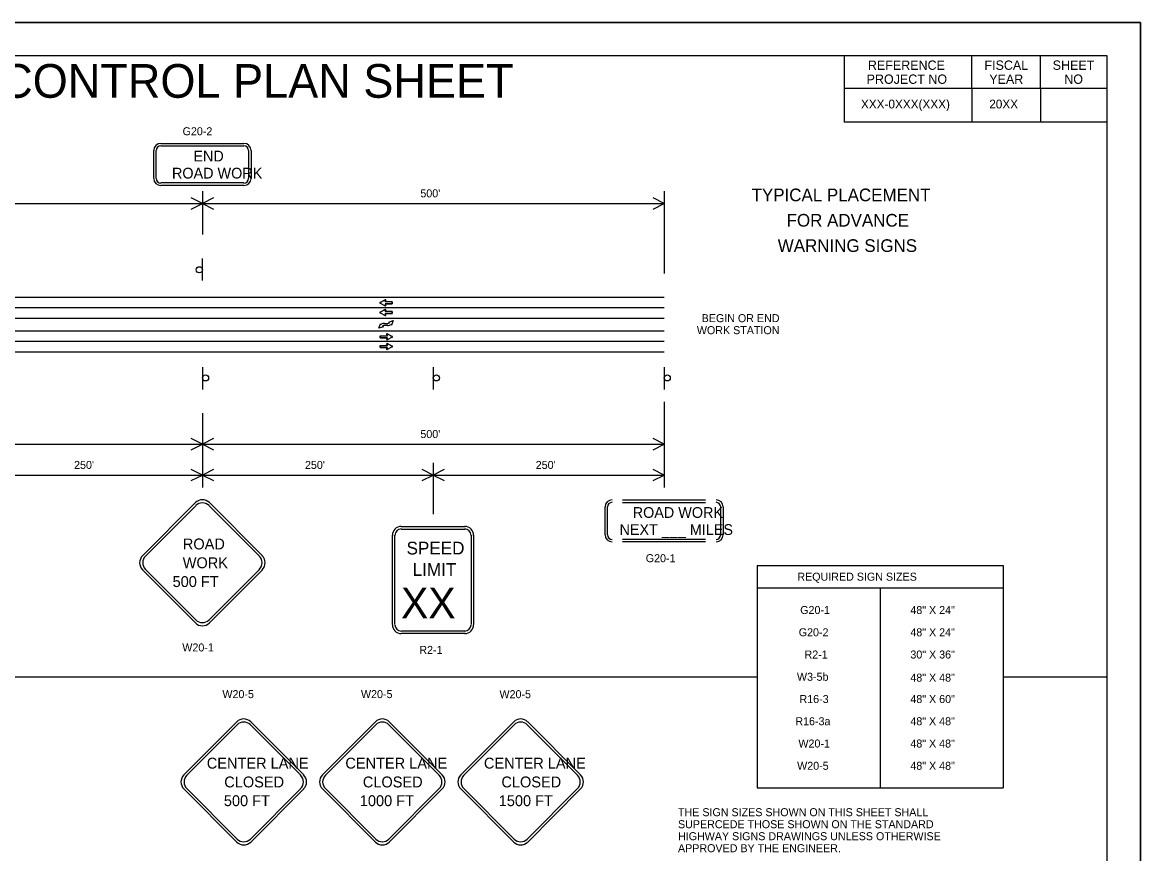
# Model space of a CAD drawing. Extents: x 0 to 34, y 0 to 22.
# Drawn here: x 17.23 to 34, y 9.53 to 22 of the extents above; entities that cross this region are included whole.
import ezdxf

# ---------------------------------------------------------------- set-up
doc = ezdxf.new("R2010")
doc.units = 0
for name, color, linetype in [('ANNO-SHT', 7, 'Continuous'), ('ANNO-TXT', 7, 'Continuous'), ('Default', 7, 'Continuous'), ('Level 1', 7, 'Continuous'), ('Level 40', 7, 'Continuous'), ('PlotBorder', 7, 'Continuous'), ('SHADE-GENERIC', 7, 'Continuous'), ('SHT-BNDRY', 7, 'Continuous'), ('SHT-FENCE', 7, 'Continuous')]:
    doc.layers.add(name, color=color, linetype=linetype)

msp = doc.modelspace()

# ---------------------------------------------------------------- linework, layer by layer
at = {"layer": 'Default'}
for p, q in [((29.554, 21.5), (29.554, 20.501)), ((31.471, 21.006), (31.471, 21.5)), ((32.5, 21.006), (32.5, 21.5)), ((33.5, 21.006), (29.554, 21.006)), ((31.471, 21.006), (31.471, 20.501)), ((32.5, 21.006), (32.5, 20.501)), ((33.5, 20.501), (29.554, 20.501))]:
    msp.add_line(p, q, dxfattribs=at)
at = {"layer": 'Level 1'}
for p, q in [((19.307, 20.184), (20.553, 20.184)), ((19.307, 20.184), (19.307, 20.184)), ((19.307, 20.147), (20.553, 20.147)), ((19.307, 20.147), (19.307, 20.147)), ((19.201, 19.661), (19.201, 20.078)), ((19.238, 19.661), (19.238, 20.078)), ((20.623, 20.078), (20.623, 19.661)), ((20.659, 20.078), (20.659, 19.661)), ((20.553, 19.591), (19.307, 19.591)), ((20.553, 19.554), (19.307, 19.554)), ((19.93, 19.469), (19.93, 18.82)), ((20.623, 19.591), (20.623, 19.591)), ((26.854, 19.469), (26.854, 18.234)), ((12.729, 19.283), (26.854, 19.283)), ((19.93, 19.285), (19.93, 19.283)), ((19.93, 19.285), (19.93, 19.283)), ((19.93, 18.127), (19.93, 18.461)), ((2.621, 17.878), (26.854, 17.878)), ((22.596, 17.801), (22.671, 17.838)), ((22.596, 17.788), (22.671, 17.751)), ((22.667, 17.836), (22.667, 17.836)), ((22.68, 17.828), (22.669, 17.813)), ((22.68, 17.761), (22.669, 17.776)), ((22.777, 17.808), (22.672, 17.808)), ((22.777, 17.781), (22.672, 17.781)), ((22.777, 17.808), (22.777, 17.781)), ((2.621, 17.725), (26.854, 17.725)), ((22.596, 17.655), (22.671, 17.692)), ((22.596, 17.642), (22.671, 17.604)), ((22.667, 17.69), (22.667, 17.69)), ((22.68, 17.682), (22.669, 17.667)), ((22.68, 17.614), (22.669, 17.63)), ((22.777, 17.662), (22.672, 17.662)), ((22.777, 17.635), (22.672, 17.635)), ((22.777, 17.662), (22.777, 17.635)), ((2.621, 17.565), (26.854, 17.565)), ((2.621, 17.373), (26.854, 17.373)), ((22.596, 17.298), (22.702, 17.298)), ((22.596, 17.298), (22.596, 17.27)), ((22.693, 17.318), (22.704, 17.303)), ((22.777, 17.291), (22.702, 17.328)), ((22.777, 17.278), (22.702, 17.24)), ((22.707, 17.326), (22.707, 17.326)), ((2.621, 17.217), (26.854, 17.217)), ((22.596, 17.27), (22.701, 17.27)), ((22.596, 17.152), (22.702, 17.152)), ((22.596, 17.152), (22.596, 17.124)), ((22.596, 17.124), (22.701, 17.124)), ((22.693, 17.251), (22.704, 17.266)), ((22.693, 17.172), (22.704, 17.156)), ((22.693, 17.104), (22.704, 17.12)), ((22.777, 17.144), (22.702, 17.182)), ((22.777, 17.132), (22.702, 17.094)), ((22.707, 17.18), (22.707, 17.18)), ((2.621, 17.06), (26.854, 17.06)), ((19.93, 16.83), (19.93, 16.496)), ((23.392, 16.83), (23.392, 16.496)), ((26.854, 16.83), (26.854, 16.496)), ((26.854, 16.311), (26.854, 15.025)), ((19.93, 16.137), (19.93, 15.025)), ((2.621, 15.673), (26.854, 15.673)), ((19.93, 15.675), (19.93, 15.673)), ((19.93, 15.675), (19.93, 15.673)), ((23.392, 15.395), (23.392, 14.625)), ((6.082, 15.21), (26.854, 15.21)), ((19.93, 15.212), (19.93, 15.21)), ((23.392, 15.212), (23.392, 15.21)), ((19.032, 14.001), (19.826, 14.798)), ((20.035, 14.798), (20.829, 14.001)), ((26.231, 14.839), (27.477, 14.839)), ((26.231, 14.802), (26.231, 14.802)), ((26.231, 14.802), (27.477, 14.802)), ((19.077, 13.995), (19.831, 14.752)), ((20.03, 14.752), (20.784, 13.995)), ((25.969, 14.316), (25.969, 14.733)), ((26.006, 14.316), (26.006, 14.733)), ((27.702, 14.733), (27.702, 14.316)), ((27.739, 14.733), (27.739, 14.316)), ((22.912, 14.439), (22.916, 14.439)), ((22.916, 14.439), (23.869, 14.439)), ((22.779, 12.971), (22.779, 14.311)), ((22.816, 12.971), (22.816, 14.311)), ((22.912, 14.402), (22.916, 14.402)), ((22.916, 14.402), (23.869, 14.402)), ((23.96, 14.311), (23.96, 12.971)), ((23.997, 14.311), (23.997, 12.971)), ((27.477, 14.246), (26.231, 14.246)), ((27.477, 14.209), (26.231, 14.209)), ((27.546, 14.246), (27.546, 14.246)), ((19.826, 12.994), (19.032, 13.791)), ((19.831, 13.039), (19.077, 13.796)), ((20.784, 13.796), (20.03, 13.039)), ((20.829, 13.791), (20.035, 12.994)), ((28.247, 13.854), (31.939, 13.854)), ((28.247, 13.854), (28.247, 10.518)), ((31.939, 13.854), (31.939, 10.518)), ((28.247, 13.521), (31.939, 13.521)), ((30.093, 13.521), (30.093, 10.518)), ((23.869, 12.871), (22.916, 12.871)), ((23.869, 12.834), (22.916, 12.834)), ((1.25, 12.186), (28.247, 12.186)), ((31.939, 12.186), (33.5, 12.186)), ((19.652, 10.714), (20.446, 11.51)), ((19.697, 10.709), (20.451, 11.466)), ((20.649, 11.466), (21.404, 10.709)), ((20.655, 11.51), (21.449, 10.714)), ((21.73, 10.714), (22.524, 11.51)), ((21.775, 10.709), (22.529, 11.465)), ((22.727, 11.465), (23.482, 10.709)), ((22.733, 11.51), (23.526, 10.714)), ((23.805, 10.714), (24.599, 11.51)), ((23.85, 10.709), (24.604, 11.465)), ((24.802, 11.465), (25.557, 10.709)), ((24.808, 11.51), (25.601, 10.714)), ((20.446, 9.707), (19.652, 10.504)), ((20.451, 9.752), (19.697, 10.509)), ((21.404, 10.509), (20.649, 9.752)), ((21.449, 10.504), (20.655, 9.707)), ((22.524, 9.707), (21.73, 10.504)), ((22.529, 9.752), (21.775, 10.509)), ((23.482, 10.509), (22.727, 9.752)), ((23.526, 10.504), (22.733, 9.707)), ((24.599, 9.707), (23.805, 10.504)), ((24.604, 9.752), (23.85, 10.509)), ((25.557, 10.509), (24.802, 9.752)), ((25.601, 10.504), (24.808, 9.707)), ((28.247, 10.518), (31.939, 10.518))]:
    msp.add_line(p, q, dxfattribs=at)
for points in [[(19.764, 19.2), (19.93, 19.283), (19.764, 19.367)], [(20.096, 19.367), (19.93, 19.283), (20.096, 19.2)], [(20.096, 19.367), (19.93, 19.283), (20.096, 19.2)], [(26.688, 19.2), (26.854, 19.283), (26.688, 19.367)], [(19.764, 15.59), (19.93, 15.673), (19.764, 15.757)], [(19.764, 15.59), (19.93, 15.673), (19.764, 15.757)], [(20.096, 15.757), (19.93, 15.673), (20.096, 15.59)], [(20.096, 15.757), (19.93, 15.673), (20.096, 15.59)], [(26.688, 15.59), (26.854, 15.673), (26.688, 15.757)], [(19.764, 15.127), (19.93, 15.21), (19.764, 15.293)], [(20.096, 15.293), (19.93, 15.21), (20.096, 15.127)], [(23.226, 15.127), (23.392, 15.21), (23.226, 15.293)], [(23.558, 15.293), (23.392, 15.21), (23.558, 15.127)], [(26.688, 15.127), (26.854, 15.21), (26.688, 15.293)]]:
    msp.add_lwpolyline(points, dxfattribs=at)
for centre, major_axis, start_param, end_param in [((19.307, 20.078), (0, 0.107), 0, 1.570796), ((19.307, 20.078), (0, 0.0695), 0, 1.570796), ((20.553, 20.078), (0, 0.107), 4.712389, 6.283185), ((20.553, 20.078), (0, 0.0695), 4.712389, 6.283185), ((19.307, 19.66), (0, -0.107), 4.712389, 6.283185), ((19.307, 19.66), (0, -0.0695), 4.712389, 6.283185), ((20.553, 19.66), (0, 0.0695), 3.141593, 4.712389), ((20.553, 19.66), (0, 0.107), 3.141593, 4.712389), ((22.599, 17.795), (0, -0.00695), 3.604777, 5.819581), ((22.672, 17.811), (0, -0.00278), 4.123532, 6.282975), ((22.672, 17.778), (0, -0.00278), 3.141383, 5.300826), ((22.674, 17.832), (0, 0.00695), 4.124176, 6.746623), ((22.599, 17.648), (0, -0.00695), 3.604777, 5.819581), ((22.672, 17.665), (0, -0.00278), 4.123532, 6.282975), ((22.672, 17.632), (0, -0.00278), 3.141383, 5.300826), ((22.674, 17.757), (0, -0.00695), 5.819328, 8.441774), ((22.674, 17.686), (0, 0.00695), 4.124176, 6.746623), ((22.674, 17.611), (0, -0.00695), 5.819328, 8.441774), ((22.699, 17.322), (0, -0.00695), 2.678155, 5.300602), ((22.701, 17.301), (0, 0.00278), 3.141803, 5.301246), ((22.774, 17.284), (0, -0.00695), 0.463604, 2.678408), ((22.699, 17.247), (0, -0.00695), 4.124596, 6.747043), ((22.699, 17.176), (0, -0.00695), 2.678155, 5.300602), ((22.701, 17.268), (0, 0.00278), 4.123952, 6.283395), ((22.701, 17.155), (0, 0.00278), 3.141803, 5.301246), ((22.701, 17.122), (0, 0.00278), 4.123952, 6.283395), ((22.774, 17.138), (0, -0.00695), 0.463604, 2.678408), ((22.699, 17.101), (0, -0.00695), 4.124596, 6.747043), ((19.93, 14.693), (0, 0.148), 5.497787, 7.068583), ((19.93, 14.653), (0, 0.141), 5.497787, 7.068583), ((26.075, 14.733), (0, 0.107), 0, 1.570796), ((26.075, 14.733), (0, 0.0695), 0, 1.570796), ((27.633, 14.733), (0, 0.107), 4.712389, 6.283185), ((27.633, 14.733), (0, 0.0695), 4.712389, 6.283185), ((22.912, 14.307), (0, -0.133), 3.141593, 4.712389), ((23.865, 14.307), (0, 0.133), 4.712389, 6.283185), ((22.912, 14.307), (0, -0.0957), 3.141593, 4.712389), ((23.865, 14.307), (0, 0.0957), 4.712389, 6.283185), ((26.075, 14.316), (0, -0.107), 4.712389, 6.283185), ((26.075, 14.316), (0, -0.0695), 4.712389, 6.283185), ((27.633, 14.316), (0, 0.0695), 3.141593, 4.712389), ((27.633, 14.316), (0, 0.107), 3.141593, 4.712389), ((19.136, 13.896), (0, -0.148), 3.926991, 5.497787), ((19.176, 13.896), (0, -0.141), 3.926991, 5.497787), ((20.684, 13.896), (0, 0.141), 3.926991, 5.497787), ((20.724, 13.896), (0, 0.148), 3.926991, 5.497787), ((19.93, 13.099), (0, 0.148), 2.356194, 3.926991), ((19.93, 13.139), (0, 0.141), 2.356194, 3.926991), ((22.912, 12.967), (0, -0.133), 4.712389, 6.283185), ((22.912, 12.967), (0, -0.0957), 4.712389, 6.283185), ((23.865, 12.967), (0, 0.0957), 3.141593, 4.712389), ((23.865, 12.967), (0, 0.133), 3.141593, 4.712389), ((20.55, 11.406), (0, -0.148), 2.356194, 3.926991), ((20.55, 11.366), (0, -0.141), 2.356194, 3.926991), ((22.628, 11.406), (0, -0.148), 2.356194, 3.926991), ((22.628, 11.366), (0, -0.141), 2.356194, 3.926991), ((24.703, 11.406), (0, -0.148), 2.356194, 3.926991), ((24.703, 11.366), (0, -0.141), 2.356194, 3.926991), ((19.756, 10.609), (0, -0.148), 3.926991, 5.497787), ((19.796, 10.609), (0, -0.141), 3.926991, 5.497787), ((21.304, 10.609), (0, 0.141), 3.926991, 5.497787), ((21.344, 10.609), (0, 0.148), 3.926991, 5.497787), ((21.834, 10.609), (0, -0.148), 3.926991, 5.497787), ((21.874, 10.609), (0, -0.141), 3.926991, 5.497787), ((23.382, 10.609), (0, 0.141), 3.926991, 5.497787), ((23.422, 10.609), (0, 0.148), 3.926991, 5.497787), ((23.909, 10.609), (0, -0.148), 3.926991, 5.497787), ((23.949, 10.609), (0, -0.141), 3.926991, 5.497787), ((25.457, 10.609), (0, 0.141), 3.926991, 5.497787), ((25.497, 10.609), (0, 0.148), 3.926991, 5.497787), ((20.55, 9.852), (0, -0.141), 5.497787, 7.068583), ((22.628, 9.852), (0, -0.141), 5.497787, 7.068583), ((24.703, 9.852), (0, -0.141), 5.497787, 7.068583), ((20.55, 9.812), (0, -0.148), 5.497787, 7.068583), ((22.628, 9.812), (0, -0.148), 5.497787, 7.068583), ((24.703, 9.812), (0, -0.148), 5.497787, 7.068583)]:
    msp.add_ellipse(centre, major_axis=major_axis, ratio=0.996122, start_param=start_param, end_param=end_param, dxfattribs=at)
for centre, major_axis in [((19.884, 18.289), (0, -0.0463)), ((19.977, 16.668), (0, 0.0463)), ((23.439, 16.668), (0, 0.0463)), ((26.901, 16.668), (0, 0.0463))]:
    msp.add_ellipse(centre, major_axis=major_axis, ratio=0.996122, dxfattribs=at)
at = {"layer": 'Level 40'}
for p, q in [((22.577, 17.413), (22.6, 17.48)), ((22.577, 17.413), (22.6, 17.48)), ((22.6, 17.48), (22.611, 17.469)), ((22.6, 17.48), (22.611, 17.469)), ((22.659, 17.486), (22.71, 17.486)), ((22.659, 17.486), (22.71, 17.486))]:
    msp.add_line(p, q, dxfattribs=at)
msp.add_ellipse((22.659, 17.408), major_axis=(0, 0.0782), ratio=0.996122, start_param=6.278143, end_param=6.939045, dxfattribs=at)
msp.add_ellipse((22.659, 17.408), major_axis=(0, 0.0782), ratio=0.996122, start_param=6.278143, end_param=6.939045, dxfattribs=at)
at = {"layer": 'PlotBorder'}
msp.add_lwpolyline([(0, 0), (34, 0), (34, 22), (0, 22)], close=True, dxfattribs=at)
at = {"layer": 'SHADE-GENERIC'}
for p, q in [((22.671, 17.838), (22.596, 17.801)), ((22.596, 17.788), (22.671, 17.751)), ((22.669, 17.813), (22.68, 17.828)), ((22.68, 17.761), (22.669, 17.776)), ((22.777, 17.808), (22.672, 17.808)), ((22.672, 17.781), (22.777, 17.781)), ((22.777, 17.781), (22.777, 17.808)), ((22.671, 17.692), (22.596, 17.655)), ((22.596, 17.642), (22.671, 17.604)), ((22.669, 17.667), (22.68, 17.682)), ((22.68, 17.614), (22.669, 17.63)), ((22.777, 17.662), (22.672, 17.662)), ((22.672, 17.635), (22.777, 17.635)), ((22.777, 17.635), (22.777, 17.662)), ((22.577, 17.413), (22.6, 17.48)), ((22.6, 17.48), (22.611, 17.469)), ((22.633, 17.447), (22.644, 17.436)), ((22.659, 17.486), (22.71, 17.486)), ((22.71, 17.455), (22.659, 17.455)), ((22.724, 17.505), (22.792, 17.527)), ((22.735, 17.494), (22.724, 17.505)), ((22.768, 17.46), (22.757, 17.471)), ((22.792, 17.527), (22.768, 17.46)), ((22.644, 17.436), (22.577, 17.413)), ((22.596, 17.27), (22.596, 17.298)), ((22.596, 17.298), (22.702, 17.298)), ((22.704, 17.303), (22.693, 17.318)), ((22.702, 17.328), (22.777, 17.291)), ((22.777, 17.278), (22.702, 17.24)), ((22.701, 17.27), (22.596, 17.27)), ((22.596, 17.124), (22.596, 17.152)), ((22.596, 17.152), (22.702, 17.152)), ((22.701, 17.124), (22.596, 17.124)), ((22.693, 17.251), (22.704, 17.266)), ((22.704, 17.156), (22.693, 17.172)), ((22.693, 17.104), (22.704, 17.12)), ((22.702, 17.182), (22.777, 17.144)), ((22.777, 17.132), (22.702, 17.094))]:
    msp.add_line(p, q, dxfattribs=at)
for centre, major_axis, start_param, end_param in [((22.599, 17.795), (0, -0.00695), 3.604777, 5.819581), ((22.674, 17.832), (0, 0.00695), 4.124176, 6.746623), ((22.599, 17.648), (0, -0.00695), 3.604777, 5.819581), ((22.672, 17.665), (0, -0.00278), 4.123532, 6.282975), ((22.672, 17.632), (0, -0.00278), 3.141383, 5.300826), ((22.674, 17.757), (0, -0.00695), 5.819328, 8.441774), ((22.674, 17.686), (0, 0.00695), 4.124176, 6.746623), ((22.674, 17.611), (0, -0.00695), 5.819328, 8.441774), ((22.659, 17.408), (0, 0.0782), 6.278143, 6.939045), ((22.659, 17.408), (0, 0.0469), 6.278143, 6.863542), ((22.71, 17.533), (0, -0.0469), 6.278143, 6.863542), ((22.71, 17.533), (0, -0.0782), 6.278143, 6.939045), ((22.699, 17.322), (0, -0.00695), 2.678155, 5.300602), ((22.774, 17.284), (0, -0.00695), 0.463604, 2.678408), ((22.699, 17.247), (0, -0.00695), 4.124596, 6.747043), ((22.699, 17.176), (0, -0.00695), 2.678155, 5.300602), ((22.701, 17.155), (0, 0.00278), 3.141803, 5.301246), ((22.701, 17.122), (0, 0.00278), 4.123952, 6.283395), ((22.774, 17.138), (0, -0.00695), 0.463604, 2.678408), ((22.699, 17.101), (0, -0.00695), 4.124596, 6.747043)]:
    msp.add_ellipse(centre, major_axis=major_axis, ratio=0.996122, start_param=start_param, end_param=end_param, dxfattribs=at)
at = {"layer": 'SHT-BNDRY'}
msp.add_lwpolyline([(1.25, 0.5), (33.5, 0.5), (33.5, 21.5), (1.25, 21.5)], close=True, dxfattribs=at)
at = {"layer": 'SHT-FENCE'}
msp.add_lwpolyline([(0, 22), (34, 22), (34, 0), (0, 0)], close=True, dxfattribs=at)
msp.add_lwpolyline([(0, 22), (34, 22), (34, 0), (0, 0)], close=True, dxfattribs=at)

# ---------------------------------------------------------------- texts
at = {"layer": 'ANNO-SHT'}
msp.add_text('TEMPORARY TRAFFIC CONTROL PLAN SHEET', height=0.50546, dxfattribs=at).set_placement((9.387, 20.869))
at = {"layer": 'ANNO-TXT'}
for s, p in [('XXX-0XXX(XXX)', (29.806, 20.709)), ('20XX', (31.73, 20.709))]:
    msp.add_text(s, height=0.132, dxfattribs=at).set_placement(p)
at = {"layer": 'Default'}
for s, p in [('REFERENCE', (29.91, 21.288)), ('FISCAL', (31.658, 21.288)), ('SHEET', (32.681, 21.288)), ('PROJECT NO', (29.891, 21.078)), ('YEAR', (31.73, 21.078)), ('NO', (32.855, 21.078))]:
    msp.add_text(s, height=0.14, dxfattribs=at).set_placement(p)
at = {"layer": 'Level 1'}
for s, height, p in [('G20-2', 0.12, (19.633, 20.307)), ('END', 0.1613, (19.795, 19.914)), ('ROAD WORK', 0.1613, (19.474, 19.658)), ("500'", 0.12, (23.199, 19.376)), ('TYPICAL PLACEMENT', 0.19, (28.166, 19.317)), ('FOR ADVANCE ', 0.19, (28.691, 18.937)), ('WARNING SIGNS', 0.19, (28.558, 18.557)), ('BEGIN OR END', 0.12, (27.417, 17.504)), ('WORK STATION', 0.12, (27.345, 17.324)), ("500'", 0.12, (23.199, 15.766)), ("250'", 0.12, (18.006, 15.303)), ("250'", 0.12, (21.468, 15.303)), ("250'", 0.12, (24.929, 15.303)), ('ROAD WORK', 0.1613, (26.383, 14.569)), ('NEXT ___ MILES', 0.16126, (26.185, 14.313)), ('ROAD', 0.1631, (19.637, 14.096)), ('SPEED', 0.1915, (22.992, 14.02)), ('WORK', 0.1631, (19.635, 13.814)), ('G20-1', 0.12, (26.579, 13.904)), ('LIMIT', 0.1913, (23.083, 13.699)), ('500 FT', 0.1631, (19.483, 13.532)), ('REQUIRED SIGN SIZES', 0.12, (28.852, 13.627)), ('XX', 0.4594, (22.908, 13.063)), ('G20-1', 0.12, (28.895, 13.127)), ('48" X 24"', 0.12, (30.547, 13.127)), ('G20-2', 0.12, (28.873, 12.793)), ('48" X 24"', 0.12, (30.547, 12.793)), ('W20-1', 0.12, (19.629, 12.566)), ('R2-1', 0.12, (23.183, 12.529)), ('R2-1', 0.12, (28.96, 12.46)), ('30" X 36"', 0.12, (30.547, 12.46)), ('W3-5b', 0.12, (28.846, 12.126)), ('48" X 48"', 0.12, (30.547, 12.113)), ('W20-5', 0.12, (20.23, 11.866)), ('W20-5', 0.12, (22.308, 11.866)), ('W20-5', 0.12, (24.385, 11.865)), ('R16-3', 0.12, (28.884, 11.792)), ('48" X 60"', 0.12, (30.547, 11.792)), ('R16-3a', 0.12, (28.822, 11.459)), ('48" X 48"', 0.12, (30.547, 11.459)), ('W20-1', 0.12, (28.868, 11.125)), ('48" X 48"', 0.12, (30.547, 11.125)), ('CENTER LANE', 0.16311, (19.996, 10.809)), ('CENTER LANE', 0.16311, (22.074, 10.809)), ('CENTER LANE', 0.16311, (24.152, 10.809)), ('W20-5', 0.12, (28.849, 10.791)), ('48" X 48"', 0.12, (30.547, 10.791)), ('CLOSED', 0.1631, (20.258, 10.527)), ('CLOSED', 0.1631, (22.336, 10.527)), ('CLOSED', 0.1631, (24.414, 10.527)), ('500 FT', 0.1631, (20.252, 10.246)), ('1000 FT', 0.1631, (22.291, 10.246)), ('1500 FT', 0.1631, (24.374, 10.246)), ('THE SIGN SIZES SHOWN ON THIS SHEET SHALL ', 0.12, (27.062, 10.095)), ('SUPERCEDE THOSE SHOWN ON THE STANDARD ', 0.12, (27.062, 9.915)), ('HIGHWAY SIGNS DRAWINGS UNLESS OTHERWISE ', 0.12, (27.062, 9.735)), ('APPROVED BY THE ENGINEER.', 0.12, (27.062, 9.555))]:
    msp.add_text(s, height=height, dxfattribs=at).set_placement(p)

doc.saveas('drawing.dxf')
